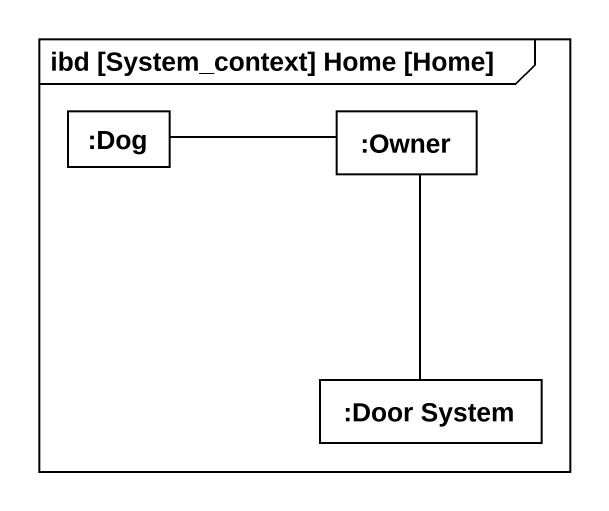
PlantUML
@startuml
mainframe ibd [System_context] Home [Home]
rectangle ":Dog" as Dog
rectangle ":Owner" as Owner
rectangle ":Door System" as Door_System
Dog -right- Owner
Owner -- Door_System
@enduml
